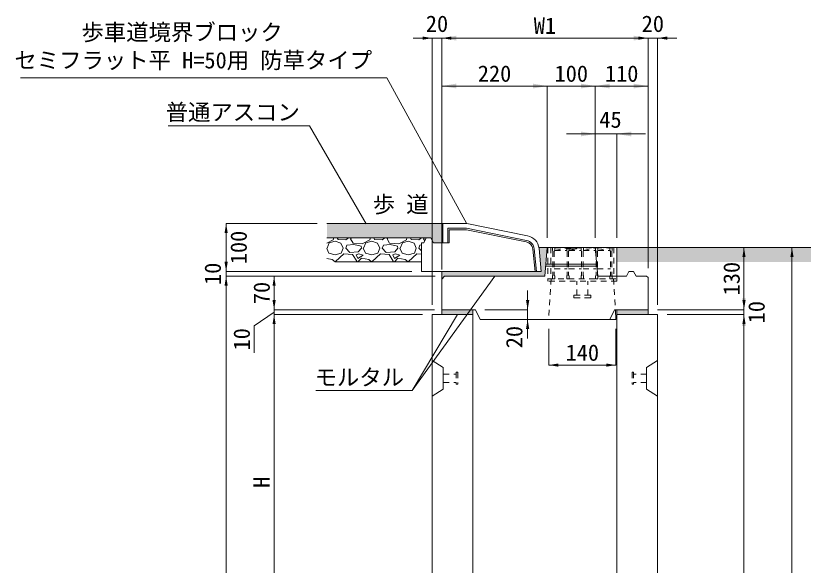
# Model space of a CAD drawing. Units: millimetres at full size. Extents: x 77586 to 117720, y -503 to 5664.
# Drawn here: x 110567 to 112209, y 3102 to 4249 of the extents above; entities that cross this region are included whole.
import ezdxf
from ezdxf.enums import TextEntityAlignment as Align

# ---------------------------------------------------------------- set-up
doc = ezdxf.new("R2010")
doc.units = ezdxf.units.MM
doc.header["$LTSCALE"] = 40
for name, pattern in [('CHAIN_DOUBLE_DASH', [23.5, 12, -1.5, 3.5, -1.5, 3.5, -1.5]), ('DASHED', [7.5, 6, -1.5]), ('USER2', [0.54, 0.3, -0.24]), ('USER3', [0.54, 0.3, -0.24])]:
    doc.linetypes.add(name, pattern=pattern)
for name, color, linetype, lineweight in [('0_2', 7, 'Continuous', 9), ('インサート', 3, 'USER2', 9), ('グレーチング', 7, 'USER3', 5), ('ハッチング_基礎', 150, 'Continuous', 5), ('モルタル', 30, 'Continuous', 9), ('受枠', 3, 'USER3', 9), ('寸法線', 7, 'Continuous', 9), ('引出線', 4, 'Continuous', 9), ('本体', 2, 'Continuous', 13), ('目地', 132, 'Continuous', 5), ('舗装・基礎', 3, 'Continuous', 13), ('補助線', 8, 'CHAIN_DOUBLE_DASH', 5)]:
    doc.layers.add(name, color=color, linetype=linetype, lineweight=lineweight)
doc.layers.add('ハッチング_舗装', color=7, linetype='Continuous')
doc.layers.add('文字', color=7, linetype='Continuous')
doc.styles.add('ＭＳ ゴシック', font='')
doc.styles.get('ＭＳ ゴシック').set_extended_font_data('MS Gothic')

# ---------------------------------------------------------------- blocks, each defined once
blk = doc.blocks.new('filled_arrow')
at = {"color": 0, "linetype": 'Continuous', "lineweight": -2}
blk.add_solid([(7.5, 1.25), (0, 0), (7.5, -1.25)], dxfattribs=at)

msp = doc.modelspace()

# ---------------------------------------------------------------- hatches: boundary and pattern name
at = {"layer": 'ハッチング_舗装'}
for points in [[(111432.58, 3785.36), (111437.58, 3775.36), (111457.58, 3775.36), (111457.58, 3815.36), (111215.63, 3815.36), (111215.63, 3785.36)], [(111820.08, 3765.36), (111820.08, 3735.36), (112335.8, 3735.36), (112335.8, 3765.36)]]:
    msp.add_hatch(color=256, dxfattribs=at).paths.add_polyline_path(points)
at = {"layer": 'モルタル'}
for points in [[(111670.08, 3705.36), (111675.08, 3765.36), (111657.51, 3765.36), (111662.58, 3715.36), (111455.08, 3715.36), (111455.08, 3699.36), (111461.08, 3705.36)], [(111520.08, 3625.36), (111520.08, 3635.36), (111455.08, 3635.36), (111455.08, 3625.36)], [(111820.08, 3635.36), (111820.08, 3625.36), (111885.08, 3625.36), (111885.08, 3635.36)]]:
    msp.add_hatch(color=256, dxfattribs=at).paths.add_polyline_path(points)
at = {"layer": '引出線'}
msp.add_hatch(color=256, dxfattribs=at).paths.add_polyline_path([(111565.58, 3705.36), (111564.5, 3704.29), (111564.9, 3704)])

# ---------------------------------------------------------------- linework, layer by layer
at = {"layer": '0_2'}
for p, q in [((112085.08, 3683.36), (112085.08, 3577.36)), ((111905.08, 3635.36), (112085.08, 3635.36)), ((111925.08, 3625.36), (112085.08, 3625.36))]:
    msp.add_line(p, q, dxfattribs=at)
at = {"layer": 'インサート', "lineweight": 5}
for p, q in [((111458.28, 3500.86), (111485.28, 3500.86)), ((111458.28, 3500.86), (111458.28, 3483.86)), ((111485.28, 3504.86), (111485.28, 3479.86)), ((111485.28, 3504.86), (111488.28, 3504.86)), ((111488.28, 3504.86), (111488.28, 3479.86)), ((111851.88, 3504.86), (111851.88, 3479.87)), ((111854.88, 3504.86), (111851.88, 3504.86)), ((111854.88, 3504.86), (111854.88, 3479.87)), ((111881.88, 3500.87), (111854.88, 3500.87)), ((111881.88, 3500.87), (111881.88, 3483.86)), ((111458.28, 3483.86), (111485.28, 3483.86)), ((111881.88, 3483.86), (111854.88, 3483.86)), ((111485.28, 3479.86), (111488.28, 3479.86)), ((111854.88, 3479.87), (111851.88, 3479.87))]:
    msp.add_line(p, q, dxfattribs=at)
at = {"layer": 'グレーチング'}
for p, q in [((111810.58, 3764.86), (111685.58, 3764.86)), ((111685.58, 3764.86), (111685.58, 3758.86)), ((111690.58, 3764.86), (111690.58, 3758.86)), ((111690.58, 3758.86), (111715.58, 3764.86)), ((111715.58, 3764.86), (111715.58, 3758.86)), ((111720.58, 3764.86), (111720.58, 3758.86)), ((111720.58, 3758.86), (111745.58, 3764.86)), ((111745.58, 3764.86), (111745.58, 3758.86)), ((111750.58, 3764.86), (111750.58, 3758.86)), ((111750.58, 3758.86), (111775.58, 3764.86)), ((111775.58, 3764.86), (111775.58, 3758.86)), ((111780.58, 3764.86), (111780.58, 3758.86)), ((111780.58, 3758.86), (111805.58, 3764.86)), ((111805.58, 3764.86), (111805.58, 3758.86)), ((111810.58, 3764.86), (111810.58, 3758.86)), ((111685.58, 3758.86), (111686.58, 3757.86)), ((111686.58, 3757.86), (111686.58, 3706.86)), ((111690.58, 3758.86), (111689.58, 3757.86)), ((111689.58, 3757.86), (111689.58, 3706.86)), ((111690.58, 3758.86), (111715.58, 3758.86)), ((111715.58, 3758.86), (111716.58, 3757.86)), ((111716.58, 3757.86), (111716.58, 3706.86)), ((111720.58, 3758.86), (111719.58, 3757.86)), ((111719.58, 3757.86), (111719.58, 3706.86)), ((111720.58, 3758.86), (111745.58, 3758.86)), ((111745.58, 3758.86), (111746.58, 3757.86)), ((111746.58, 3757.86), (111746.58, 3706.86)), ((111750.58, 3758.86), (111749.58, 3757.86)), ((111749.58, 3757.86), (111749.58, 3706.86)), ((111750.58, 3758.86), (111775.58, 3758.86)), ((111775.58, 3758.86), (111776.58, 3757.86)), ((111776.58, 3757.86), (111776.58, 3706.86)), ((111780.58, 3758.86), (111779.58, 3757.86)), ((111779.58, 3757.86), (111779.58, 3706.86)), ((111780.58, 3758.86), (111805.58, 3758.86)), ((111805.58, 3758.86), (111806.58, 3757.86)), ((111806.58, 3757.86), (111806.58, 3706.86)), ((111810.58, 3758.86), (111809.58, 3757.86)), ((111809.58, 3757.86), (111809.58, 3706.86)), ((111689.58, 3720.86), (111716.58, 3720.86)), ((111719.58, 3720.86), (111746.58, 3720.86)), ((111749.58, 3720.86), (111776.58, 3720.86)), ((111779.58, 3720.86), (111806.58, 3720.86)), ((111685.58, 3705.86), (111686.58, 3706.86)), ((111685.58, 3699.86), (111685.58, 3705.86)), ((111685.58, 3699.86), (111690.58, 3699.86)), ((111690.58, 3705.86), (111689.58, 3706.86)), ((111690.58, 3699.86), (111690.58, 3705.86)), ((111715.58, 3705.86), (111716.58, 3706.86)), ((111715.58, 3699.86), (111715.58, 3705.86)), ((111715.58, 3699.86), (111720.58, 3699.86)), ((111720.58, 3705.86), (111719.58, 3706.86)), ((111720.58, 3699.86), (111720.58, 3705.86)), ((111745.58, 3705.86), (111746.58, 3706.86)), ((111745.58, 3699.86), (111745.58, 3705.86)), ((111745.58, 3699.86), (111750.58, 3699.86)), ((111750.58, 3705.86), (111749.58, 3706.86)), ((111750.58, 3699.86), (111750.58, 3705.86)), ((111775.58, 3705.86), (111776.58, 3706.86)), ((111775.58, 3699.86), (111775.58, 3705.86)), ((111775.58, 3699.86), (111780.58, 3699.86)), ((111780.58, 3705.86), (111779.58, 3706.86)), ((111780.58, 3699.86), (111780.58, 3705.86)), ((111805.58, 3705.86), (111806.58, 3706.86)), ((111805.58, 3699.86), (111805.58, 3705.86)), ((111805.58, 3699.86), (111810.58, 3699.86)), ((111810.58, 3705.86), (111809.58, 3706.86)), ((111810.58, 3699.86), (111810.58, 3705.86))]:
    msp.add_line(p, q, dxfattribs=at)
at = {"layer": 'ハッチング_基礎'}
for p, q in [((111228.91, 3780.97), (111215.63, 3774.02)), ((111220.52, 3774.88), (111232.72, 3778.69)), ((111230.16, 3785.36), (111228.91, 3780.97)), ((111232.72, 3778.69), (111244.91, 3774.12)), ((111237.28, 3785.36), (111238.81, 3781.74)), ((111238.81, 3781.74), (111254.81, 3780.97)), ((111254.81, 3780.97), (111260.49, 3785.36)), ((111264.72, 3783.26), (111266.61, 3785.36)), ((111270.05, 3774.12), (111264.72, 3783.26)), ((111305.11, 3780.97), (111289.1, 3772.59)), ((111296.72, 3774.88), (111308.92, 3778.69)), ((111306.36, 3785.36), (111305.11, 3780.97)), ((111308.92, 3778.69), (111321.11, 3774.12)), ((111313.48, 3785.36), (111315.01, 3781.74)), ((111315.01, 3781.74), (111331.01, 3780.97)), ((111331.01, 3780.97), (111336.69, 3785.36)), ((111340.92, 3783.26), (111342.81, 3785.36)), ((111346.25, 3774.12), (111340.92, 3783.26)), ((111381.31, 3780.97), (111365.3, 3772.59)), ((111372.92, 3774.88), (111385.12, 3778.69)), ((111382.56, 3785.36), (111381.31, 3780.97)), ((111385.12, 3778.69), (111397.31, 3774.12)), ((111389.68, 3785.36), (111391.21, 3781.74)), ((111391.21, 3781.74), (111407.21, 3780.97)), ((111407.21, 3780.97), (111412.89, 3785.36)), ((111417.12, 3783.26), (111419.01, 3785.36)), ((111419.49, 3779.19), (111417.12, 3783.26)), ((111215.63, 3763.17), (111219.76, 3753.54)), ((111215.95, 3764.21), (111220.52, 3774.88)), ((111244.91, 3774.12), (111249.48, 3764.21)), ((111245.67, 3753.54), (111249.48, 3764.21)), ((111254.81, 3764.21), (111257.1, 3770.31)), ((111263.2, 3755.07), (111254.81, 3764.21)), ((111271.58, 3771.83), (111257.1, 3770.31)), ((111289.1, 3772.59), (111270.05, 3774.12)), ((111286.82, 3768.02), (111271.58, 3771.83)), ((111287.58, 3764.21), (111280.72, 3756.59)), ((111287.58, 3764.21), (111286.82, 3768.02)), ((111291.39, 3764.21), (111295.96, 3753.54)), ((111292.15, 3764.21), (111296.72, 3774.88)), ((111321.11, 3774.12), (111325.68, 3764.21)), ((111321.87, 3753.54), (111325.68, 3764.21)), ((111331.01, 3764.21), (111333.3, 3770.31)), ((111339.4, 3755.07), (111331.01, 3764.21)), ((111347.78, 3771.83), (111333.3, 3770.31)), ((111365.3, 3772.59), (111346.25, 3774.12)), ((111363.02, 3768.02), (111347.78, 3771.83)), ((111363.78, 3764.21), (111356.92, 3756.59)), ((111363.78, 3764.21), (111363.02, 3768.02)), ((111367.59, 3764.21), (111372.16, 3753.54)), ((111368.35, 3764.21), (111372.92, 3774.88)), ((111397.31, 3774.12), (111401.88, 3764.21)), ((111398.07, 3753.54), (111401.88, 3764.21)), ((111407.21, 3764.21), (111409.5, 3770.31)), ((111412.58, 3758.36), (111407.21, 3764.21)), ((111412.58, 3770.63), (111409.5, 3770.31)), ((111219.76, 3753.54), (111232.72, 3749.73)), ((111232.72, 3749.73), (111245.67, 3753.54)), ((111251, 3752.02), (111233.48, 3736.02)), ((111269.29, 3750.49), (111251, 3752.02)), ((111280.72, 3756.59), (111263.2, 3755.07)), ((111277.67, 3736.78), (111269.29, 3750.49)), ((111282.25, 3752.02), (111276.91, 3749.73)), ((111276.91, 3749.73), (111279.96, 3742.11)), ((111279.96, 3742.11), (111291.39, 3748.97)), ((111291.39, 3748.97), (111282.25, 3752.02)), ((111295.96, 3753.54), (111308.92, 3749.73)), ((111308.92, 3749.73), (111321.87, 3753.54)), ((111327.2, 3752.02), (111309.68, 3736.02)), ((111345.49, 3750.49), (111327.2, 3752.02)), ((111356.92, 3756.59), (111339.4, 3755.07)), ((111353.87, 3736.78), (111345.49, 3750.49)), ((111358.45, 3752.02), (111353.11, 3749.73)), ((111353.11, 3749.73), (111356.16, 3742.11)), ((111356.16, 3742.11), (111367.59, 3748.97)), ((111367.59, 3748.97), (111358.45, 3752.02)), ((111372.16, 3753.54), (111385.12, 3749.73)), ((111385.12, 3749.73), (111398.07, 3753.54)), ((111403.4, 3752.02), (111385.88, 3736.02)), ((111412.58, 3751.25), (111403.4, 3752.02)), ((111226.62, 3740.59), (111215.63, 3742.24)), ((111232.59, 3735.36), (111226.62, 3740.59)), ((111233.48, 3736.02), (111233.45, 3735.36)), ((111277.22, 3735.37), (111277.67, 3736.78)), ((111287.58, 3742.87), (111280.07, 3735.37)), ((111302.82, 3740.59), (111287.58, 3742.87)), ((111308.78, 3735.37), (111302.82, 3740.59)), ((111309.68, 3736.02), (111309.65, 3735.37)), ((111353.42, 3735.37), (111353.87, 3736.78)), ((111363.78, 3742.87), (111356.28, 3735.37)), ((111379.02, 3740.59), (111363.78, 3742.87)), ((111384.98, 3735.38), (111379.02, 3740.59)), ((111385.88, 3736.02), (111385.85, 3735.38))]:
    msp.add_line(p, q, dxfattribs=at)
at = {"layer": 'モルタル'}
for p, q in [((111455.08, 3715.36), (111455.08, 3699.36)), ((111455.08, 3635.36), (111455.08, 3625.36)), ((111520.08, 3625.36), (111520.08, 3635.36)), ((111820.08, 3625.36), (111820.08, 3635.36)), ((111885.08, 3635.36), (111885.08, 3625.36))]:
    msp.add_line(p, q, dxfattribs=at)
at = {"layer": '受枠', "linetype": 'Continuous'}
for q in [(111676.08, 3765.36), (111820.08, 3705.36)]:
    msp.add_line((111820.08, 3765.36), q, dxfattribs=at)
at = {"layer": '受枠'}
for p, q in [((111676.08, 3765.36), (111676.08, 3695.36)), ((111682.08, 3765.36), (111682.08, 3699.86)), ((111814.08, 3765.36), (111814.08, 3699.86)), ((111676.08, 3699.86), (111820.08, 3699.86)), ((111820.08, 3695.36), (111676.08, 3695.36)), ((111736.75, 3665.7), (111736.75, 3695.36)), ((111759.41, 3665.7), (111759.41, 3695.36)), ((111820.08, 3705.36), (111820.08, 3695.36)), ((111730.21, 3664.63), (111730.21, 3661.43)), ((111764.88, 3665.7), (111731.28, 3665.7)), ((111765.95, 3664.63), (111765.95, 3661.43)), ((111764.88, 3660.37), (111731.28, 3660.37))]:
    msp.add_line(p, q, dxfattribs=at)
for centre, start, end in [((111731.28, 3664.63), 90, 180), ((111731.28, 3661.43), 180, 270), ((111764.88, 3664.63), 0, 90), ((111764.88, 3661.43), 270, 0)]:
    msp.add_arc(centre, 1.07, start, end, dxfattribs=at)
at = {"layer": '寸法線'}
for p, q in [((111395.08, 4202.23), (111495.08, 4202.23)), ((111435.08, 3645.36), (111435.08, 4202.23)), ((111455.08, 3719.36), (111455.08, 4202.23)), ((111455.08, 4202.23), (111885.08, 4202.23)), ((111455.08, 3719.36), (111455.08, 4202.23)), ((111845.08, 4202.23), (111945.08, 4202.23)), ((111885.08, 3722.36), (111885.08, 4202.23)), ((111885.08, 3722.36), (111885.08, 4202.23)), ((111905.08, 3645.36), (111905.08, 4202.23)), ((111455.08, 4102.23), (111675.08, 4102.23)), ((111455.08, 3719.36), (111455.08, 4102.23)), ((111775.08, 4102.23), (111615.08, 4102.23)), ((111675.08, 3785.36), (111675.08, 4102.23)), ((111675.08, 3785.36), (111675.08, 4102.23)), ((111775.08, 4102.23), (111885.08, 4102.23)), ((111775.08, 3785.36), (111775.08, 4102.23)), ((111775.08, 3785.36), (111775.08, 4102.23)), ((111885.08, 3722.36), (111885.08, 4102.23)), ((111880.08, 4002.23), (111715.08, 4002.23)), ((111775.08, 3785.36), (111775.08, 4002.23)), ((111820.08, 3785.36), (111820.08, 4002.23)), ((111005.52, 3815.36), (111005.52, 3715.36)), ((111195.63, 3815.36), (111005.52, 3815.36)), ((112085.08, 3635.36), (112085.08, 3765.36)), ((112185.08, 3765.36), (112185.08, 2175.36)), ((111005.52, 3755.36), (111005.52, 3665.36)), ((111392.58, 3715.36), (111005.52, 3715.36)), ((111392.58, 3715.36), (111005.52, 3715.36)), ((111005.52, 3705.36), (111005.52, 2175.36)), ((111441.08, 3705.36), (111005.52, 3705.36)), ((111441.08, 3705.36), (111005.52, 3705.36)), ((111105.52, 3705.36), (111105.52, 3635.36)), ((111441.08, 3705.36), (111105.52, 3705.36)), ((111105.52, 3675.36), (111105.52, 3585.36)), ((111634.05, 3675.36), (111634.05, 3575.36)), ((111105.52, 3630.36), (111063.9, 3601.94)), ((111440.08, 3635.36), (111105.52, 3635.36)), ((111440.08, 3635.36), (111105.52, 3635.36)), ((111545.08, 3635.36), (111634.05, 3635.36)), ((111905.08, 3635.36), (112085.08, 3635.36)), ((111105.52, 3625.36), (111105.52, 2925.36)), ((111415.08, 3625.36), (111105.52, 3625.36)), ((111415.08, 3625.36), (111105.52, 3625.36)), ((111925.08, 3625.36), (112085.08, 3625.36)), ((112085.08, 3625.36), (112085.08, 2175.36)), ((111063.9, 3601.94), (111063.9, 3545.55)), ((111678.08, 3595.36), (111678.08, 3519.89)), ((111818.07, 3595.36), (111818.07, 3519.89)), ((111678.08, 3519.89), (111818.07, 3519.89))]:
    msp.add_line(p, q, dxfattribs=at)
at = {"layer": '引出線'}
msp.add_line((111565.58, 3705.36), (111393.56, 3467.01), dxfattribs=at)
for points in [[(111507.58, 3814.5), (111340.72, 4119.49), (110576.78, 4119.49)], [(111297.58, 3814.5), (111179.22, 4019.51), (110884.37, 4019.51)], [(111487.58, 3625.36), (111393.56, 3467.01), (111192.83, 3467.01)]]:
    msp.add_lwpolyline(points, dxfattribs=at)
msp.add_lwpolyline([(111565.58, 3705.36), (111564.5, 3704.29), (111564.9, 3704)], close=True, dxfattribs=at)
at = {"layer": '本体'}
for p, q in [((111507.58, 3815.36), (111457.58, 3815.36)), ((111457.58, 3815.36), (111457.58, 3775.36)), ((111633.89, 3789.76), (111507.58, 3815.36)), ((111422.58, 3785.36), (111417.58, 3775.36)), ((111422.58, 3785.36), (111432.58, 3785.36)), ((111432.58, 3785.36), (111437.58, 3775.36)), ((111412.58, 3775.36), (111417.58, 3775.36)), ((111412.58, 3775.36), (111412.58, 3715.36)), ((111437.58, 3775.36), (111457.58, 3775.36)), ((111662.58, 3715.36), (111657.78, 3763.34)), ((111670.08, 3705.36), (111675.08, 3765.36)), ((111675.08, 3765.36), (111712.08, 3765.36)), ((111712.08, 3765.36), (111715.08, 3762.36)), ((111715.08, 3762.36), (111735.08, 3762.36)), ((111735.08, 3762.36), (111738.08, 3765.36)), ((111738.08, 3765.36), (111775.08, 3765.36)), ((111775.08, 3765.36), (111780.08, 3705.36)), ((111412.58, 3715.36), (111662.58, 3715.36)), ((111840.08, 3705.36), (111845.08, 3715.36)), ((111845.08, 3715.36), (111855.08, 3715.36)), ((111855.08, 3715.36), (111860.08, 3705.36)), ((111455.08, 3699.36), (111461.08, 3705.36)), ((111455.08, 3699.36), (111455.08, 3635.36)), ((111461.08, 3705.36), (111670.08, 3705.36)), ((111780.08, 3705.36), (111840.08, 3705.36)), ((111860.08, 3705.36), (111882.08, 3705.36)), ((111882.08, 3705.36), (111885.08, 3702.36)), ((111885.08, 3702.36), (111885.08, 3635.36)), ((111455.08, 3635.36), (111525.08, 3635.36)), ((111525.08, 3635.36), (111535.08, 3615.36)), ((111815.08, 3635.36), (111805.08, 3615.36)), ((111815.08, 3635.36), (111885.08, 3635.36)), ((111535.08, 3615.36), (111805.08, 3615.36))]:
    msp.add_line(p, q, dxfattribs=at)
at = {"layer": '本体', "lineweight": 9}
for p, q in [((111778, 3730.36), (111672.16, 3730.36)), ((111778.33, 3726.36), (111671.83, 3726.36))]:
    msp.add_line(p, q, dxfattribs=at)
at = {"layer": '本体', "linetype": 'USER3', "lineweight": 9}
for p, q in [((111683.08, 3699.86), (111678.08, 3615.36)), ((111813.08, 3699.86), (111816.9, 3635.36))]:
    msp.add_line(p, q, dxfattribs=at)
at = {"layer": '本体', "lineweight": 20}
for p, q in [((111435.08, 3625.36), (111520.08, 3625.36)), ((111435.08, 3625.36), (111435.08, 2175.36)), ((111520.08, 2995.89), (111520.08, 3625.36)), ((111820.08, 3625.36), (111905.08, 3625.36)), ((111820.08, 2995.89), (111820.08, 3625.36)), ((111905.08, 2175.36), (111905.08, 3625.36))]:
    msp.add_line(p, q, dxfattribs=at)
at = {"layer": '本体', "lineweight": 5}
for p, q in [((111435.08, 3529.36), (111458.28, 3514.86)), ((111458.28, 3514.86), (111458.28, 3469.86)), ((111905.08, 3529.36), (111881.88, 3514.87)), ((111881.88, 3514.87), (111881.88, 3469.86)), ((111435.08, 3455.36), (111458.28, 3469.86)), ((111905.08, 3455.36), (111881.88, 3469.86))]:
    msp.add_line(p, q, dxfattribs=at)
at = {"layer": '本体'}
msp.add_arc((111627.93, 3760.36), 30, 5.71059, 78.54125, dxfattribs=at)
at = {"layer": '目地'}
for p, q in [((111457.58, 3775.36), (111470.58, 3775.36)), ((111649.51, 3715.36), (111644.85, 3762.05)), ((111652.53, 3715.36), (111647.83, 3762.35))]:
    msp.add_line(p, q, dxfattribs=at)
for points in [[(111631.9, 3779.96), (111506.58, 3805.36), (111467.58, 3805.36), (111467.58, 3775.36)], [(111631.31, 3777.02), (111506.27, 3802.36), (111470.58, 3802.36), (111470.58, 3775.36)]]:
    msp.add_lwpolyline(points, dxfattribs=at)
for radius in [17, 20]:
    msp.add_arc((111627.93, 3760.36), radius, 5.71059, 78.54125, dxfattribs=at)
at = {"layer": '舗装・基礎'}
for p, q in [((111215.63, 3815.36), (111457.58, 3815.36)), ((111820.08, 3765.36), (112335.8, 3765.36))]:
    msp.add_line(p, q, dxfattribs=at)
at = {"layer": '舗装・基礎', "linetype": 'DASHED', "lineweight": 15}
msp.add_line((111432.58, 3785.36), (111215.63, 3785.36), dxfattribs=at)
at = {"layer": '舗装・基礎', "lineweight": 15}
msp.add_line((111675.08, 3765.36), (111657.51, 3765.36), dxfattribs=at)
at = {"layer": '補助線', "linetype": 'Continuous', "lineweight": 13}
msp.add_line((111232.5, 3735.38), (111412.58, 3735.38), dxfattribs=at)
at = {"layer": '補助線'}
for p in [(111816.9, 3635.36), (111805.08, 3615.36)]:
    msp.add_line(p, (111818.08, 3615.36), dxfattribs=at)

# ---------------------------------------------------------------- block references
at = {"layer": '0_2', "xscale": 3.2, "yscale": 3.2}
for p, rotation in [((112085.08, 3635.36), 90), ((112085.08, 3625.36), 270)]:
    msp.add_blockref('filled_arrow', p, dxfattribs=dict(at, rotation=rotation))
at = {"layer": '寸法線'}
for p, xscale, yscale, rotation in [((111435.08, 4202.23), 2.67, 2.67, 180), ((111885.08, 4202.23), 4, 4, 180), ((111885.08, 4202.23), 2.67, 2.67, 180), ((111675.08, 4102.23), 4, 4, 180), ((111675.08, 4102.23), 4, 4, 180), ((111775.08, 4102.23), 4, 4, 180), ((111885.08, 4102.23), 4, 4, 180), ((111775.08, 4002.23), 4, 4, 180), ((111005.52, 3815.36), 2.67, 2.67, 270), ((112085.08, 3765.36), 2.67, 2.67, 270), ((112185.08, 3765.36), 2.67, 2.67, 270), ((111005.52, 3715.36), 2.67, 2.67, 90), ((111005.52, 3715.36), 2.67, 2.67, 90), ((111005.52, 3705.36), 2.67, 2.67, 270), ((111005.52, 3705.36), 2.67, 2.67, 270), ((111105.52, 3705.36), 2.67, 2.67, 270), ((111105.52, 3635.36), 2.67, 2.67, 90), ((111105.52, 3635.36), 2.67, 2.67, 90), ((111634.05, 3635.36), 2.67, 2.67, 90), ((112085.08, 3635.36), 2.67, 2.67, 90), ((111105.52, 3625.36), 2.67, 2.67, 270), ((111105.52, 3625.36), 2.67, 2.67, 270), ((111634.05, 3615.36), 2.67, 2.67, 270), ((112085.08, 3625.36), 2.67, 2.67, 270), ((111818.07, 3519.89), 2.67, 2.67, 180)]:
    msp.add_blockref('filled_arrow', p, dxfattribs=dict(at, xscale=xscale, yscale=yscale, rotation=rotation))
for p, xscale, yscale in [((111455.08, 4202.23), 4, 4), ((111455.08, 4202.23), 2.67, 2.67), ((111905.08, 4202.23), 2.67, 2.67), ((111455.08, 4102.23), 4, 4), ((111775.08, 4102.23), 4, 4), ((111820.08, 4002.23), 4, 4), ((111678.08, 3519.89), 2.67, 2.67)]:
    msp.add_blockref('filled_arrow', p, dxfattribs=dict(at, xscale=xscale, yscale=yscale))
at = {"layer": '引出線', "xscale": 0.2, "yscale": 0.2}
for p, rotation in [((111297.58, 3814.5), 120), ((111507.58, 3814.5), 118.7), ((111487.58, 3625.36), 239.3)]:
    msp.add_blockref('filled_arrow', p, dxfattribs=dict(at, rotation=rotation))

# ---------------------------------------------------------------- texts
at = {"layer": '0_2', "style": 'ＭＳ ゴシック'}
msp.add_text('10', height=34.18, rotation=90, dxfattribs=at).set_placement((112111.08, 3630.36), align=Align.MIDDLE_CENTER)
at = {"layer": '寸法線', "style": 'ＭＳ ゴシック'}
for s, p in [('20', (111445.08, 4232.23)), ('W1', (111670.08, 4228.23)), ('20', (111895.08, 4232.23)), ('220', (111565.08, 4128.23)), ('100', (111725.08, 4128.23)), ('110', (111830.08, 4128.23)), ('45', (111806.73, 4032.23)), ('140', (111748.07, 3545.89))]:
    msp.add_text(s, height=34.18, dxfattribs=at).set_placement(p, align=Align.MIDDLE_CENTER)
for s, p in [('100', (111031.52, 3765.36)), ('10', (110977.52, 3710.36)), ('130', (112059.08, 3700.36)), ('70', (111079.52, 3670.36)), ('20', (111606.05, 3578.36)), ('10', (111037.9, 3573.74)), ('H', (111079.52, 3275.36))]:
    msp.add_text(s, height=34.18, rotation=90, dxfattribs=at).set_placement(p, align=Align.MIDDLE_CENTER)
at = {"layer": '引出線', "style": 'ＭＳ ゴシック'}
for s, p in [('歩車道境界ブロック   ', (110704, 4187.25)), ('セミフラット平 H=50用 防草タイプ ', (110564.14, 4128.75))]:
    msp.add_text(s, height=34.18, dxfattribs=at).set_placement(p, align=Align.BOTTOM_LEFT)
msp.add_text('普通アスコン', height=34.18, dxfattribs=at).set_placement((111159.22, 4064.72), align=Align.TOP_RIGHT)
msp.add_text('モルタル', height=34.18, dxfattribs=at).set_placement((111283.19, 3511.49), align=Align.TOP_CENTER)
at = {"layer": '文字', "style": 'ＭＳ ゴシック'}
msp.add_text('歩 道', height=34.18, dxfattribs=at).set_placement((111369.26, 3855.27), align=Align.MIDDLE_CENTER)

doc.saveas('drawing.dxf')
